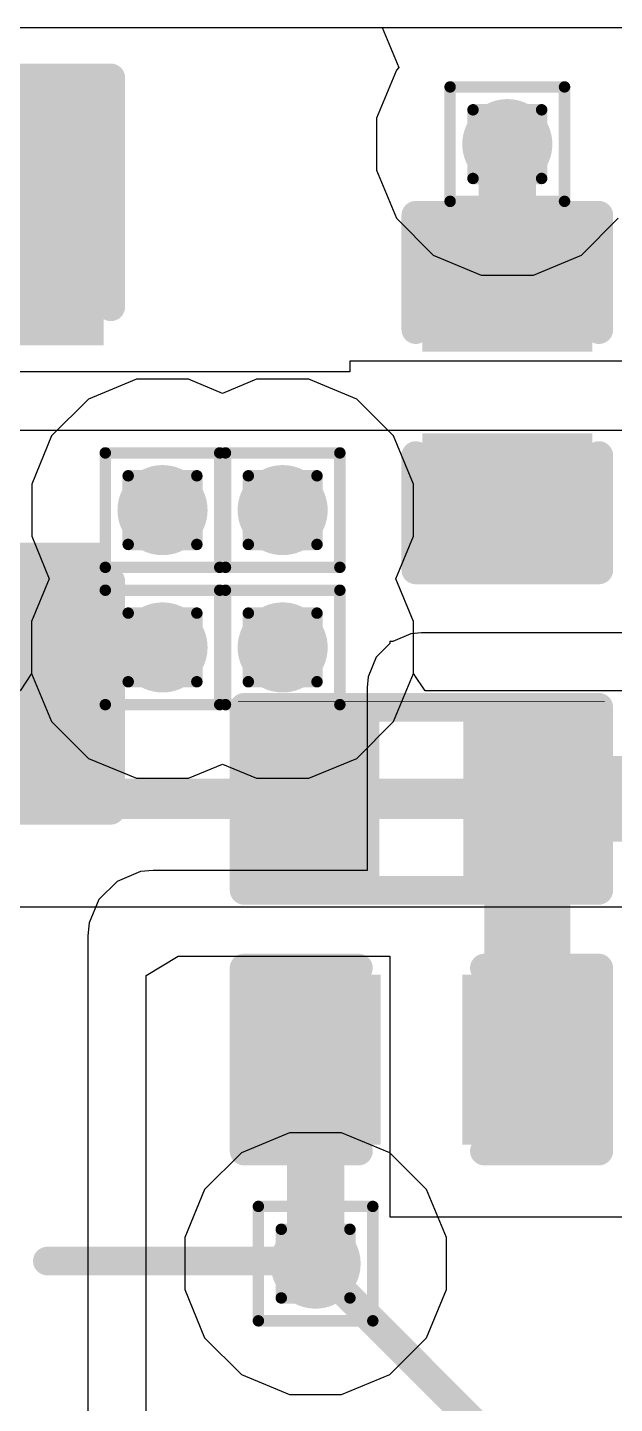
# Model space of a CAD drawing. Header units: inches. Extents: x -18 to 5357, y -8 to 5291.
# Drawn here: x 8.59 to 11.19, y 69.5 to 75.61 of the extents above; entities that cross this region are included whole.
import ezdxf

# ---------------------------------------------------------------- set-up
doc = ezdxf.new("R2010")
doc.units = ezdxf.units.IN
for name, color, linetype in [('Bottom Layer', 5, 'Continuous'), ('Drill Drawing', 1, 'Continuous'), ('Ground', 16, 'Continuous'), ('Power', 76, 'Continuous'), ('Top Layer', 1, 'Continuous'), ('Top Overlay', 2, 'Continuous'), ('Top Paste', 8, 'Continuous'), ('Top Solder', 216, 'Continuous'), ('Via Holes', 16, 'Continuous')]:
    doc.layers.add(name, color=color, linetype=linetype)

# ---------------------------------------------------------------- blocks, each defined once
blk = doc.blocks.new('R___0402_48')
at = {"layer": 'Top Layer'}
for points in [[(-0.6985, -0.3175), (-0.6985, 0.3175), (-0.2413, 0.3175), (-0.2413, -0.3175)], [(0.2413, -0.3175), (0.2413, 0.3175), (0.6985, 0.3175), (0.6985, -0.3175)]]:
    blk.add_hatch(color=1, dxfattribs=at).paths.add_polyline_path(points)
at = {"layer": 'Top Paste'}
for points in [[(-0.6985, -0.3175), (-0.6985, 0.3175), (-0.2413, 0.3175), (-0.2413, -0.3175)], [(0.2413, -0.3175), (0.2413, 0.3175), (0.6985, 0.3175), (0.6985, -0.3175)]]:
    blk.add_hatch(color=8, dxfattribs=at).paths.add_polyline_path(points)
at = {"layer": 'Top Solder'}
for points in [[(-0.7535, -0.3725), (-0.7535, 0.3725), (-0.1863, 0.3725), (-0.1863, -0.3725)], [(0.1863, -0.3725), (0.1863, 0.3725), (0.7535, 0.3725), (0.7535, -0.3725)]]:
    blk.add_hatch(color=216, dxfattribs=at).paths.add_polyline_path(points)
at = {"layer": 'Top Overlay'}
for points in [[(0.7874, 0.4064, 0.127, 0.127, 0), (-0.7874, 0.4064, 0.127, 0.127, 0)], [(-0.7874, 0.4064, 0.127, 0.127, 0), (-0.7874, -0.4064, 0.127, 0.127, 0)], [(0.7874, 0.4064, 0.127, 0.127, 0), (0.7874, -0.4064, 0.127, 0.127, 0)], [(0.7874, -0.4064, 0.127, 0.127, 0), (-0.7874, -0.4064, 0.127, 0.127, 0)], [(0.8128, -0.4318, 0.00323, 0.00323, 0), (-0.8128, -0.4318, 0.00323, 0.00323, 0)]]:
    blk.add_lwpolyline(points, format="xyseb", dxfattribs=at)
for points in [[(-0.8191, 0.4064, 0.0635, 0.0635, 1), (-0.7556, 0.4064, 0.0635, 0.0635, 1)], [(-0.8191, 0.4064, 0.0635, 0.0635, 1), (-0.7556, 0.4064, 0.0635, 0.0635, 1)], [(0.7556, 0.4064, 0.0635, 0.0635, 1), (0.8191, 0.4064, 0.0635, 0.0635, 1)], [(0.7556, 0.4064, 0.0635, 0.0635, 1), (0.8191, 0.4064, 0.0635, 0.0635, 1)], [(-0.8191, -0.4064, 0.0635, 0.0635, 1), (-0.7556, -0.4064, 0.0635, 0.0635, 1)], [(-0.8191, -0.4064, 0.0635, 0.0635, 1), (-0.7556, -0.4064, 0.0635, 0.0635, 1)], [(0.7556, -0.4064, 0.0635, 0.0635, 1), (0.8191, -0.4064, 0.0635, 0.0635, 1)], [(0.7556, -0.4064, 0.0635, 0.0635, 1), (0.8191, -0.4064, 0.0635, 0.0635, 1)], [(-0.8136, -0.4318, 0.00161, 0.00161, 1), (-0.812, -0.4318, 0.00161, 0.00161, 1)], [(0.812, -0.4318, 0.00161, 0.00161, 1), (0.8136, -0.4318, 0.00161, 0.00161, 1)]]:
    blk.add_lwpolyline(points, format="xyseb", close=True, dxfattribs=at)
blk = doc.blocks.new('C___0402_116')
at = {"layer": 'Top Layer'}
for points in [[(-0.6985, -0.3175), (-0.6985, 0.3175), (-0.2413, 0.3175), (-0.2413, -0.3175)], [(0.2413, -0.3175), (0.2413, 0.3175), (0.6985, 0.3175), (0.6985, -0.3175)]]:
    blk.add_hatch(color=1, dxfattribs=at).paths.add_polyline_path(points)
at = {"layer": 'Top Paste'}
for points in [[(-0.6985, -0.3175), (-0.6985, 0.3175), (-0.2413, 0.3175), (-0.2413, -0.3175)], [(0.2413, -0.3175), (0.2413, 0.3175), (0.6985, 0.3175), (0.6985, -0.3175)]]:
    blk.add_hatch(color=8, dxfattribs=at).paths.add_polyline_path(points)
at = {"layer": 'Top Solder'}
for points in [[(-0.7585, -0.3775), (-0.7585, 0.3775), (-0.1813, 0.3775), (-0.1813, -0.3775)], [(0.1813, -0.3775), (0.1813, 0.3775), (0.7585, 0.3775), (0.7585, -0.3775)]]:
    blk.add_hatch(color=216, dxfattribs=at).paths.add_polyline_path(points)
at = {"layer": 'Top Overlay'}
for points in [[(-0.7874, -0.4064, 0.127, 0.127, 0), (-0.7874, 0.4064, 0.127, 0.127, 0)], [(-0.7874, 0.4064, 0.127, 0.127, 0), (-0.2794, 0.4064, 0.127, 0.127, 0)], [(0.2794, 0.4064, 0.127, 0.127, 0), (0.7874, 0.4064, 0.127, 0.127, 0)], [(0.7874, -0.4064, 0.127, 0.127, 0), (0.7874, 0.4064, 0.127, 0.127, 0)], [(-0.7874, -0.4064, 0.127, 0.127, 0), (-0.2794, -0.4064, 0.127, 0.127, 0)], [(0.2794, -0.4064, 0.127, 0.127, 0), (0.7874, -0.4064, 0.127, 0.127, 0)]]:
    blk.add_lwpolyline(points, format="xyseb", dxfattribs=at)
for points in [[(-0.8191, 0.4064, 0.0635, 0.0635, 1), (-0.7556, 0.4064, 0.0635, 0.0635, 1)], [(-0.8191, 0.4064, 0.0635, 0.0635, 1), (-0.7556, 0.4064, 0.0635, 0.0635, 1)], [(-0.3112, 0.4064, 0.0635, 0.0635, 1), (-0.2477, 0.4064, 0.0635, 0.0635, 1)], [(0.2477, 0.4064, 0.0635, 0.0635, 1), (0.3112, 0.4064, 0.0635, 0.0635, 1)], [(0.7556, 0.4064, 0.0635, 0.0635, 1), (0.8191, 0.4064, 0.0635, 0.0635, 1)], [(0.7556, 0.4064, 0.0635, 0.0635, 1), (0.8191, 0.4064, 0.0635, 0.0635, 1)], [(-0.8191, -0.4064, 0.0635, 0.0635, 1), (-0.7556, -0.4064, 0.0635, 0.0635, 1)], [(-0.8191, -0.4064, 0.0635, 0.0635, 1), (-0.7556, -0.4064, 0.0635, 0.0635, 1)], [(-0.3112, -0.4064, 0.0635, 0.0635, 1), (-0.2477, -0.4064, 0.0635, 0.0635, 1)], [(0.2477, -0.4064, 0.0635, 0.0635, 1), (0.3112, -0.4064, 0.0635, 0.0635, 1)], [(0.7556, -0.4064, 0.0635, 0.0635, 1), (0.8191, -0.4064, 0.0635, 0.0635, 1)], [(0.7556, -0.4064, 0.0635, 0.0635, 1), (0.8191, -0.4064, 0.0635, 0.0635, 1)]]:
    blk.add_lwpolyline(points, format="xyseb", close=True, dxfattribs=at)
blk = doc.blocks.new('C___0402_127')
at = {"layer": 'Top Layer'}
for points in [[(-0.6985, -0.3175), (-0.6985, 0.3175), (-0.2413, 0.3175), (-0.2413, -0.3175)], [(0.2413, -0.3175), (0.2413, 0.3175), (0.6985, 0.3175), (0.6985, -0.3175)]]:
    blk.add_hatch(color=1, dxfattribs=at).paths.add_polyline_path(points)
at = {"layer": 'Top Paste'}
for points in [[(-0.6985, -0.3175), (-0.6985, 0.3175), (-0.2413, 0.3175), (-0.2413, -0.3175)], [(0.2413, -0.3175), (0.2413, 0.3175), (0.6985, 0.3175), (0.6985, -0.3175)]]:
    blk.add_hatch(color=8, dxfattribs=at).paths.add_polyline_path(points)
at = {"layer": 'Top Solder'}
for points in [[(-0.7585, -0.3775), (-0.7585, 0.3775), (-0.1813, 0.3775), (-0.1813, -0.3775)], [(0.1813, -0.3775), (0.1813, 0.3775), (0.7585, 0.3775), (0.7585, -0.3775)]]:
    blk.add_hatch(color=216, dxfattribs=at).paths.add_polyline_path(points)
at = {"layer": 'Top Overlay'}
for points in [[(-0.7874, -0.4064, 0.127, 0.127, 0), (-0.7874, 0.4064, 0.127, 0.127, 0)], [(-0.7874, 0.4064, 0.127, 0.127, 0), (-0.2794, 0.4064, 0.127, 0.127, 0)], [(0.7874, 0.4064, 0.127, 0.127, 0), (0.2794, 0.4064, 0.127, 0.127, 0)], [(0.7874, -0.4064, 0.127, 0.127, 0), (0.7874, 0.4064, 0.127, 0.127, 0)], [(-0.2794, -0.4064, 0.127, 0.127, 0), (-0.7874, -0.4064, 0.127, 0.127, 0)], [(0.7874, -0.4064, 0.127, 0.127, 0), (0.2794, -0.4064, 0.127, 0.127, 0)]]:
    blk.add_lwpolyline(points, format="xyseb", dxfattribs=at)
for points in [[(-0.8191, 0.4064, 0.0635, 0.0635, 1), (-0.7556, 0.4064, 0.0635, 0.0635, 1)], [(-0.8191, 0.4064, 0.0635, 0.0635, 1), (-0.7556, 0.4064, 0.0635, 0.0635, 1)], [(-0.3112, 0.4064, 0.0635, 0.0635, 1), (-0.2477, 0.4064, 0.0635, 0.0635, 1)], [(0.2477, 0.4064, 0.0635, 0.0635, 1), (0.3111, 0.4064, 0.0635, 0.0635, 1)], [(0.7556, 0.4064, 0.0635, 0.0635, 1), (0.8191, 0.4064, 0.0635, 0.0635, 1)], [(0.7556, 0.4064, 0.0635, 0.0635, 1), (0.8191, 0.4064, 0.0635, 0.0635, 1)], [(-0.8191, -0.4064, 0.0635, 0.0635, 1), (-0.7556, -0.4064, 0.0635, 0.0635, 1)], [(-0.8191, -0.4064, 0.0635, 0.0635, 1), (-0.7556, -0.4064, 0.0635, 0.0635, 1)], [(-0.3112, -0.4064, 0.0635, 0.0635, 1), (-0.2477, -0.4064, 0.0635, 0.0635, 1)], [(0.2477, -0.4064, 0.0635, 0.0635, 1), (0.3111, -0.4064, 0.0635, 0.0635, 1)], [(0.7556, -0.4064, 0.0635, 0.0635, 1), (0.8191, -0.4064, 0.0635, 0.0635, 1)], [(0.7556, -0.4064, 0.0635, 0.0635, 1), (0.8191, -0.4064, 0.0635, 0.0635, 1)]]:
    blk.add_lwpolyline(points, format="xyseb", close=True, dxfattribs=at)
blk = doc.blocks.new('C___0805_128')
at = {"layer": 'Top Layer'}
for points in [[(-1.524, 0.762), (-0.508, 0.762), (-0.508, -0.762), (-1.524, -0.762)], [(0.508, 0.762), (1.524, 0.762), (1.524, -0.762), (0.508, -0.762)]]:
    blk.add_hatch(color=1, dxfattribs=at).paths.add_polyline_path(points)
at = {"layer": 'Top Paste'}
for points in [[(-1.524, 0.762), (-0.508, 0.762), (-0.508, -0.762), (-1.524, -0.762)], [(0.508, 0.762), (1.524, 0.762), (1.524, -0.762), (0.508, -0.762)]]:
    blk.add_hatch(color=8, dxfattribs=at).paths.add_polyline_path(points)
at = {"layer": 'Top Solder'}
for points in [[(-1.594, 0.832), (-0.438, 0.832), (-0.438, -0.832), (-1.594, -0.832)], [(0.438, 0.832), (1.594, 0.832), (1.594, -0.832), (0.438, -0.832)]]:
    blk.add_hatch(color=216, dxfattribs=at).paths.add_polyline_path(points)
at = {"layer": 'Top Overlay'}
for points in [[(-1.6256, -0.8636, 0.127, 0.127, 0), (-1.6256, 0.8636, 0.127, 0.127, 0)], [(-0.6096, 0.8636, 0.127, 0.127, 0), (-1.6256, 0.8636, 0.127, 0.127, 0)], [(1.6256, 0.8636, 0.127, 0.127, 0), (0.6096, 0.8636, 0.127, 0.127, 0)], [(1.6256, -0.8636, 0.127, 0.127, 0), (1.6256, 0.8636, 0.127, 0.127, 0)], [(-0.6096, -0.8636, 0.127, 0.127, 0), (-1.6256, -0.8636, 0.127, 0.127, 0)], [(1.6256, -0.8636, 0.127, 0.127, 0), (0.6096, -0.8636, 0.127, 0.127, 0)]]:
    blk.add_lwpolyline(points, format="xyseb", dxfattribs=at)
for points in [[(-1.6574, 0.8636, 0.0635, 0.0635, 1), (-1.5939, 0.8636, 0.0635, 0.0635, 1)], [(-1.6574, 0.8636, 0.0635, 0.0635, 1), (-1.5939, 0.8636, 0.0635, 0.0635, 1)], [(-0.6413, 0.8636, 0.0635, 0.0635, 1), (-0.5778, 0.8636, 0.0635, 0.0635, 1)], [(0.5779, 0.8636, 0.0635, 0.0635, 1), (0.6414, 0.8636, 0.0635, 0.0635, 1)], [(1.5938, 0.8636, 0.0635, 0.0635, 1), (1.6574, 0.8636, 0.0635, 0.0635, 1)], [(1.5938, 0.8636, 0.0635, 0.0635, 1), (1.6574, 0.8636, 0.0635, 0.0635, 1)], [(-1.6574, -0.8636, 0.0635, 0.0635, 1), (-1.5939, -0.8636, 0.0635, 0.0635, 1)], [(-1.6574, -0.8636, 0.0635, 0.0635, 1), (-1.5939, -0.8636, 0.0635, 0.0635, 1)], [(-0.6413, -0.8636, 0.0635, 0.0635, 1), (-0.5778, -0.8636, 0.0635, 0.0635, 1)], [(0.5779, -0.8636, 0.0635, 0.0635, 1), (0.6414, -0.8636, 0.0635, 0.0635, 1)], [(1.5938, -0.8636, 0.0635, 0.0635, 1), (1.6574, -0.8636, 0.0635, 0.0635, 1)], [(1.5938, -0.8636, 0.0635, 0.0635, 1), (1.6574, -0.8636, 0.0635, 0.0635, 1)]]:
    blk.add_lwpolyline(points, format="xyseb", close=True, dxfattribs=at)
blk = doc.blocks.new('RVT1E470M0505_129')
at = {"layer": 'Top Overlay'}
for points in [[(-2.6594, 1.7866, 0.127, 0.127, 0), (-1.7951, 2.6492, 0.127, 0.127, 0)], [(-2.6594, 0.6071, 0.127, 0.127, 0), (-2.6594, 1.7866, 0.127, 0.127, 0)]]:
    blk.add_lwpolyline(points, format="xyseb", dxfattribs=at)
for points in [[(-2.6911, 1.7866, 0.0635, 0.0635, 1), (-2.6276, 1.7866, 0.0635, 0.0635, 1)], [(-2.6911, 1.7866, 0.0635, 0.0635, 1), (-2.6276, 1.7866, 0.0635, 0.0635, 1)], [(-2.6911, 0.6071, 0.0635, 0.0635, 1), (-2.6276, 0.6071, 0.0635, 0.0635, 1)]]:
    blk.add_lwpolyline(points, format="xyseb", close=True, dxfattribs=at)

msp = doc.modelspace()

# ---------------------------------------------------------------- hatches: boundary and pattern name
at = {"layer": 'Bottom Layer'}
h = msp.add_hatch(color=5, dxfattribs=at)
edge = h.paths.add_edge_path()
edge.add_arc((10.7157, 75.0939), 0.2, 0, 360)
h = msp.add_hatch(color=5, dxfattribs=at)
edge = h.paths.add_edge_path()
edge.add_arc((9.1849, 73.4691), 0.2, 0, 360)
h = msp.add_hatch(color=5, dxfattribs=at)
edge = h.paths.add_edge_path()
edge.add_arc((9.7183, 73.4691), 0.2, 0, 360)
h = msp.add_hatch(color=5, dxfattribs=at)
edge = h.paths.add_edge_path()
edge.add_arc((9.1849, 72.8595), 0.2, 0, 360)
h = msp.add_hatch(color=5, dxfattribs=at)
edge = h.paths.add_edge_path()
edge.add_arc((9.7183, 72.8595), 0.2, 0, 360)
h = msp.add_hatch(color=5, dxfattribs=at)
edge = h.paths.add_edge_path()
edge.add_arc((9.8645, 70.1239), 0.2, 0, 360)
at = {"layer": 'Ground'}
h = msp.add_hatch(color=16, dxfattribs=at)
edge = h.paths.add_edge_path()
edge.add_arc((10.7157, 75.0939), 0.2, 0, 360)
h = msp.add_hatch(color=16, dxfattribs=at)
edge = h.paths.add_edge_path()
edge.add_arc((9.1849, 73.4691), 0.2, 0, 360)
h = msp.add_hatch(color=16, dxfattribs=at)
edge = h.paths.add_edge_path()
edge.add_arc((9.7183, 73.4691), 0.2, 0, 360)
h = msp.add_hatch(color=16, dxfattribs=at)
edge = h.paths.add_edge_path()
edge.add_arc((9.1849, 72.8595), 0.2, 0, 360)
h = msp.add_hatch(color=16, dxfattribs=at)
edge = h.paths.add_edge_path()
edge.add_arc((9.7183, 72.8595), 0.2, 0, 360)
h = msp.add_hatch(color=16, dxfattribs=at)
edge = h.paths.add_edge_path()
edge.add_arc((9.8645, 70.1239), 0.2, 0, 360)
at = {"layer": 'Power'}
h = msp.add_hatch(color=76, dxfattribs=at)
edge = h.paths.add_edge_path()
edge.add_arc((10.7157, 75.0939), 0.2, 0, 360)
h = msp.add_hatch(color=76, dxfattribs=at)
edge = h.paths.add_edge_path()
edge.add_arc((9.1849, 73.4691), 0.2, 0, 360)
h = msp.add_hatch(color=76, dxfattribs=at)
edge = h.paths.add_edge_path()
edge.add_arc((9.7183, 73.4691), 0.2, 0, 360)
h = msp.add_hatch(color=76, dxfattribs=at)
edge = h.paths.add_edge_path()
edge.add_arc((9.1849, 72.8595), 0.2, 0, 360)
h = msp.add_hatch(color=76, dxfattribs=at)
edge = h.paths.add_edge_path()
edge.add_arc((9.7183, 72.8595), 0.2, 0, 360)
h = msp.add_hatch(color=76, dxfattribs=at)
edge = h.paths.add_edge_path()
edge.add_arc((9.8645, 70.1239), 0.2, 0, 360)
at = {"layer": 'Top Layer'}
h = msp.add_hatch(color=1, dxfattribs=at)
edge = h.paths.add_edge_path()
edge.add_arc((10.7157, 75.0939), 0.2, 0, 360)
h = msp.add_hatch(color=1, dxfattribs=at)
edge = h.paths.add_edge_path()
edge.add_arc((9.1849, 73.4691), 0.2, 0, 360)
h = msp.add_hatch(color=1, dxfattribs=at)
edge = h.paths.add_edge_path()
edge.add_arc((9.7183, 73.4691), 0.2, 0, 360)
h = msp.add_hatch(color=1, dxfattribs=at)
edge = h.paths.add_edge_path()
edge.add_arc((9.1849, 72.8595), 0.2, 0, 360)
h = msp.add_hatch(color=1, dxfattribs=at)
edge = h.paths.add_edge_path()
edge.add_arc((9.7183, 72.8595), 0.2, 0, 360)
h = msp.add_hatch(color=1, dxfattribs=at)
edge = h.paths.add_edge_path()
edge.add_arc((9.8645, 70.1239), 0.2, 0, 360)
at = {"layer": 'Via Holes'}
h = msp.add_hatch(color=7, dxfattribs=at)
edge = h.paths.add_edge_path()
edge.add_arc((10.7157, 75.0939), 0.1, 0, 360)
h = msp.add_hatch(color=7, dxfattribs=at)
edge = h.paths.add_edge_path()
edge.add_arc((9.1849, 73.4691), 0.1, 0, 360)
h = msp.add_hatch(color=7, dxfattribs=at)
edge = h.paths.add_edge_path()
edge.add_arc((9.7183, 73.4691), 0.1, 0, 360)
h = msp.add_hatch(color=7, dxfattribs=at)
edge = h.paths.add_edge_path()
edge.add_arc((9.1849, 72.8595), 0.1, 0, 360)
h = msp.add_hatch(color=7, dxfattribs=at)
edge = h.paths.add_edge_path()
edge.add_arc((9.7183, 72.8595), 0.1, 0, 360)
h = msp.add_hatch(color=7, dxfattribs=at)
edge = h.paths.add_edge_path()
edge.add_arc((9.8645, 70.1239), 0.1, 0, 360)

# ---------------------------------------------------------------- linework, layer by layer
at = {"layer": 'Bottom Layer'}
for p, q in [((-1.6718, 75.6116), (43.672, 75.6116)), ((9.0694, 74.0501), (8.8558, 73.9616)), ((9.3005, 74.0501), (9.0694, 74.0501)), ((9.4516, 73.9875), (9.3005, 74.0501)), ((9.6028, 74.0501), (9.4516, 73.9875)), ((9.8339, 74.0501), (9.6028, 74.0501)), ((10.0475, 73.9616), (9.8339, 74.0501)), ((8.8558, 73.9616), (8.6924, 73.7982)), ((10.2109, 73.7982), (10.0475, 73.9616)), ((8.6924, 73.7982), (8.604, 73.5846)), ((10.2993, 73.5846), (10.2109, 73.7982)), ((8.604, 73.5846), (8.604, 73.3535)), ((10.2993, 73.3535), (10.2993, 73.5846)), ((8.604, 73.3535), (8.6823, 73.1643)), ((10.221, 73.1643), (10.2993, 73.3535)), ((8.6823, 73.1643), (8.6039, 72.975)), ((10.2993, 72.975), (10.221, 73.1643)), ((8.6039, 72.975), (8.6039, 72.7439)), ((10.2993, 72.7439), (10.2993, 72.975)), ((8.6039, 72.7439), (8.5522, 72.6665)), ((10.3511, 72.6665), (10.2993, 72.7439)), ((13.221, 72.6665), (10.3511, 72.6665)), ((5.4867, 71.7083), (13.221, 71.7083))]:
    msp.add_line(p, q, dxfattribs=at)
msp.add_lwpolyline([(5.1441, 72.1874, 0.1778, 0.1778, 0), (13.5636, 72.1874, 0.1778, 0.1778, 0)], format="xyseb", dxfattribs=at)
at = {"layer": 'Drill Drawing'}
for points in [[(10.4617, 75.3479, 0.0508, 0.0508, 0), (10.9697, 75.3479, 0.0508, 0.0508, 0)], [(10.4617, 74.8399, 0.0508, 0.0508, 0), (10.4617, 75.3479, 0.0508, 0.0508, 0)], [(10.9697, 74.8399, 0.0508, 0.0508, 0), (10.9697, 75.3479, 0.0508, 0.0508, 0)], [(10.5633, 75.2463, 0.0508, 0.0508, 0), (10.8681, 75.2463, 0.0508, 0.0508, 0)], [(10.5633, 74.9415, 0.0508, 0.0508, 0), (10.5633, 75.2463, 0.0508, 0.0508, 0)], [(10.8681, 74.9415, 0.0508, 0.0508, 0), (10.8681, 75.2463, 0.0508, 0.0508, 0)], [(10.5633, 74.9415, 0.0508, 0.0508, 0), (10.8681, 74.9415, 0.0508, 0.0508, 0)], [(10.4617, 74.8399, 0.0508, 0.0508, 0), (10.9697, 74.8399, 0.0508, 0.0508, 0)], [(8.9309, 73.7231, 0.0508, 0.0508, 0), (9.4389, 73.7231, 0.0508, 0.0508, 0)], [(8.9309, 73.2151, 0.0508, 0.0508, 0), (8.9309, 73.7231, 0.0508, 0.0508, 0)], [(9.4389, 73.2151, 0.0508, 0.0508, 0), (9.4389, 73.7231, 0.0508, 0.0508, 0)], [(9.4643, 73.7231, 0.0508, 0.0508, 0), (9.9723, 73.7231, 0.0508, 0.0508, 0)], [(9.4643, 73.2151, 0.0508, 0.0508, 0), (9.4643, 73.7231, 0.0508, 0.0508, 0)], [(9.9723, 73.2151, 0.0508, 0.0508, 0), (9.9723, 73.7231, 0.0508, 0.0508, 0)], [(9.0325, 73.6215, 0.0508, 0.0508, 0), (9.3373, 73.6215, 0.0508, 0.0508, 0)], [(9.0325, 73.3167, 0.0508, 0.0508, 0), (9.0325, 73.6215, 0.0508, 0.0508, 0)], [(9.3373, 73.3167, 0.0508, 0.0508, 0), (9.3373, 73.6215, 0.0508, 0.0508, 0)], [(9.5659, 73.6215, 0.0508, 0.0508, 0), (9.8707, 73.6215, 0.0508, 0.0508, 0)], [(9.5659, 73.3167, 0.0508, 0.0508, 0), (9.5659, 73.6215, 0.0508, 0.0508, 0)], [(9.8707, 73.3167, 0.0508, 0.0508, 0), (9.8707, 73.6215, 0.0508, 0.0508, 0)], [(9.0325, 73.3167, 0.0508, 0.0508, 0), (9.3373, 73.3167, 0.0508, 0.0508, 0)], [(9.5659, 73.3167, 0.0508, 0.0508, 0), (9.8707, 73.3167, 0.0508, 0.0508, 0)], [(8.9309, 73.2151, 0.0508, 0.0508, 0), (9.4389, 73.2151, 0.0508, 0.0508, 0)], [(9.4643, 73.2151, 0.0508, 0.0508, 0), (9.9723, 73.2151, 0.0508, 0.0508, 0)], [(8.9309, 73.1135, 0.0508, 0.0508, 0), (9.4389, 73.1135, 0.0508, 0.0508, 0)], [(8.9309, 72.6055, 0.0508, 0.0508, 0), (8.9309, 73.1135, 0.0508, 0.0508, 0)], [(9.4389, 72.6055, 0.0508, 0.0508, 0), (9.4389, 73.1135, 0.0508, 0.0508, 0)], [(9.4643, 73.1135, 0.0508, 0.0508, 0), (9.9723, 73.1135, 0.0508, 0.0508, 0)], [(9.4643, 72.6055, 0.0508, 0.0508, 0), (9.4643, 73.1135, 0.0508, 0.0508, 0)], [(9.9723, 72.6055, 0.0508, 0.0508, 0), (9.9723, 73.1135, 0.0508, 0.0508, 0)], [(9.0325, 73.0119, 0.0508, 0.0508, 0), (9.3373, 73.0119, 0.0508, 0.0508, 0)], [(9.0325, 72.7071, 0.0508, 0.0508, 0), (9.0325, 73.0119, 0.0508, 0.0508, 0)], [(9.3373, 72.7071, 0.0508, 0.0508, 0), (9.3373, 73.0119, 0.0508, 0.0508, 0)], [(9.5659, 73.0119, 0.0508, 0.0508, 0), (9.8707, 73.0119, 0.0508, 0.0508, 0)], [(9.5659, 72.7071, 0.0508, 0.0508, 0), (9.5659, 73.0119, 0.0508, 0.0508, 0)], [(9.8707, 72.7071, 0.0508, 0.0508, 0), (9.8707, 73.0119, 0.0508, 0.0508, 0)], [(9.0325, 72.7071, 0.0508, 0.0508, 0), (9.3373, 72.7071, 0.0508, 0.0508, 0)], [(9.5659, 72.7071, 0.0508, 0.0508, 0), (9.8707, 72.7071, 0.0508, 0.0508, 0)], [(8.9309, 72.6055, 0.0508, 0.0508, 0), (9.4389, 72.6055, 0.0508, 0.0508, 0)], [(9.4643, 72.6055, 0.0508, 0.0508, 0), (9.9723, 72.6055, 0.0508, 0.0508, 0)], [(9.6105, 70.3779, 0.0508, 0.0508, 0), (10.1185, 70.3779, 0.0508, 0.0508, 0)], [(9.6105, 69.8699, 0.0508, 0.0508, 0), (9.6105, 70.3779, 0.0508, 0.0508, 0)], [(10.1185, 69.8699, 0.0508, 0.0508, 0), (10.1185, 70.3779, 0.0508, 0.0508, 0)], [(9.7121, 70.2763, 0.0508, 0.0508, 0), (10.0169, 70.2763, 0.0508, 0.0508, 0)], [(9.7121, 69.9715, 0.0508, 0.0508, 0), (9.7121, 70.2763, 0.0508, 0.0508, 0)], [(10.0169, 69.9715, 0.0508, 0.0508, 0), (10.0169, 70.2763, 0.0508, 0.0508, 0)], [(9.7121, 69.9715, 0.0508, 0.0508, 0), (10.0169, 69.9715, 0.0508, 0.0508, 0)], [(9.6105, 69.8699, 0.0508, 0.0508, 0), (10.1185, 69.8699, 0.0508, 0.0508, 0)]]:
    msp.add_lwpolyline(points, format="xyseb", dxfattribs=at)
for points in [[(10.449, 75.3479, 0.0254, 0.0254, 1), (10.4744, 75.3479, 0.0254, 0.0254, 1)], [(10.449, 75.3479, 0.0254, 0.0254, 1), (10.4744, 75.3479, 0.0254, 0.0254, 1)], [(10.957, 75.3479, 0.0254, 0.0254, 1), (10.9824, 75.3479, 0.0254, 0.0254, 1)], [(10.957, 75.3479, 0.0254, 0.0254, 1), (10.9824, 75.3479, 0.0254, 0.0254, 1)], [(10.5506, 75.2463, 0.0254, 0.0254, 1), (10.576, 75.2463, 0.0254, 0.0254, 1)], [(10.5506, 75.2463, 0.0254, 0.0254, 1), (10.576, 75.2463, 0.0254, 0.0254, 1)], [(10.8554, 75.2463, 0.0254, 0.0254, 1), (10.8808, 75.2463, 0.0254, 0.0254, 1)], [(10.8554, 75.2463, 0.0254, 0.0254, 1), (10.8808, 75.2463, 0.0254, 0.0254, 1)], [(10.5506, 74.9415, 0.0254, 0.0254, 1), (10.576, 74.9415, 0.0254, 0.0254, 1)], [(10.5506, 74.9415, 0.0254, 0.0254, 1), (10.576, 74.9415, 0.0254, 0.0254, 1)], [(10.8554, 74.9415, 0.0254, 0.0254, 1), (10.8808, 74.9415, 0.0254, 0.0254, 1)], [(10.8554, 74.9415, 0.0254, 0.0254, 1), (10.8808, 74.9415, 0.0254, 0.0254, 1)], [(10.449, 74.8399, 0.0254, 0.0254, 1), (10.4744, 74.8399, 0.0254, 0.0254, 1)], [(10.449, 74.8399, 0.0254, 0.0254, 1), (10.4744, 74.8399, 0.0254, 0.0254, 1)], [(10.957, 74.8399, 0.0254, 0.0254, 1), (10.9824, 74.8399, 0.0254, 0.0254, 1)], [(10.957, 74.8399, 0.0254, 0.0254, 1), (10.9824, 74.8399, 0.0254, 0.0254, 1)], [(8.9182, 73.7231, 0.0254, 0.0254, 1), (8.9436, 73.7231, 0.0254, 0.0254, 1)], [(8.9182, 73.7231, 0.0254, 0.0254, 1), (8.9436, 73.7231, 0.0254, 0.0254, 1)], [(9.4262, 73.7231, 0.0254, 0.0254, 1), (9.4516, 73.7231, 0.0254, 0.0254, 1)], [(9.4262, 73.7231, 0.0254, 0.0254, 1), (9.4516, 73.7231, 0.0254, 0.0254, 1)], [(9.4516, 73.7231, 0.0254, 0.0254, 1), (9.477, 73.7231, 0.0254, 0.0254, 1)], [(9.4516, 73.7231, 0.0254, 0.0254, 1), (9.477, 73.7231, 0.0254, 0.0254, 1)], [(9.9596, 73.7231, 0.0254, 0.0254, 1), (9.985, 73.7231, 0.0254, 0.0254, 1)], [(9.9596, 73.7231, 0.0254, 0.0254, 1), (9.985, 73.7231, 0.0254, 0.0254, 1)], [(9.0198, 73.6215, 0.0254, 0.0254, 1), (9.0452, 73.6215, 0.0254, 0.0254, 1)], [(9.0198, 73.6215, 0.0254, 0.0254, 1), (9.0452, 73.6215, 0.0254, 0.0254, 1)], [(9.3246, 73.6215, 0.0254, 0.0254, 1), (9.35, 73.6215, 0.0254, 0.0254, 1)], [(9.3246, 73.6215, 0.0254, 0.0254, 1), (9.35, 73.6215, 0.0254, 0.0254, 1)], [(9.5532, 73.6215, 0.0254, 0.0254, 1), (9.5786, 73.6215, 0.0254, 0.0254, 1)], [(9.5532, 73.6215, 0.0254, 0.0254, 1), (9.5786, 73.6215, 0.0254, 0.0254, 1)], [(9.858, 73.6215, 0.0254, 0.0254, 1), (9.8834, 73.6215, 0.0254, 0.0254, 1)], [(9.858, 73.6215, 0.0254, 0.0254, 1), (9.8834, 73.6215, 0.0254, 0.0254, 1)], [(9.0198, 73.3167, 0.0254, 0.0254, 1), (9.0452, 73.3167, 0.0254, 0.0254, 1)], [(9.0198, 73.3167, 0.0254, 0.0254, 1), (9.0452, 73.3167, 0.0254, 0.0254, 1)], [(9.3246, 73.3167, 0.0254, 0.0254, 1), (9.35, 73.3167, 0.0254, 0.0254, 1)], [(9.3246, 73.3167, 0.0254, 0.0254, 1), (9.35, 73.3167, 0.0254, 0.0254, 1)], [(9.5532, 73.3167, 0.0254, 0.0254, 1), (9.5786, 73.3167, 0.0254, 0.0254, 1)], [(9.5532, 73.3167, 0.0254, 0.0254, 1), (9.5786, 73.3167, 0.0254, 0.0254, 1)], [(9.858, 73.3167, 0.0254, 0.0254, 1), (9.8834, 73.3167, 0.0254, 0.0254, 1)], [(9.858, 73.3167, 0.0254, 0.0254, 1), (9.8834, 73.3167, 0.0254, 0.0254, 1)], [(8.9182, 73.2151, 0.0254, 0.0254, 1), (8.9436, 73.2151, 0.0254, 0.0254, 1)], [(8.9182, 73.2151, 0.0254, 0.0254, 1), (8.9436, 73.2151, 0.0254, 0.0254, 1)], [(9.4262, 73.2151, 0.0254, 0.0254, 1), (9.4516, 73.2151, 0.0254, 0.0254, 1)], [(9.4262, 73.2151, 0.0254, 0.0254, 1), (9.4516, 73.2151, 0.0254, 0.0254, 1)], [(9.4516, 73.2151, 0.0254, 0.0254, 1), (9.477, 73.2151, 0.0254, 0.0254, 1)], [(9.4516, 73.2151, 0.0254, 0.0254, 1), (9.477, 73.2151, 0.0254, 0.0254, 1)], [(9.9596, 73.2151, 0.0254, 0.0254, 1), (9.985, 73.2151, 0.0254, 0.0254, 1)], [(9.9596, 73.2151, 0.0254, 0.0254, 1), (9.985, 73.2151, 0.0254, 0.0254, 1)], [(8.9182, 73.1135, 0.0254, 0.0254, 1), (8.9436, 73.1135, 0.0254, 0.0254, 1)], [(8.9182, 73.1135, 0.0254, 0.0254, 1), (8.9436, 73.1135, 0.0254, 0.0254, 1)], [(9.4262, 73.1135, 0.0254, 0.0254, 1), (9.4516, 73.1135, 0.0254, 0.0254, 1)], [(9.4262, 73.1135, 0.0254, 0.0254, 1), (9.4516, 73.1135, 0.0254, 0.0254, 1)], [(9.4516, 73.1135, 0.0254, 0.0254, 1), (9.477, 73.1135, 0.0254, 0.0254, 1)], [(9.4516, 73.1135, 0.0254, 0.0254, 1), (9.477, 73.1135, 0.0254, 0.0254, 1)], [(9.9596, 73.1135, 0.0254, 0.0254, 1), (9.985, 73.1135, 0.0254, 0.0254, 1)], [(9.9596, 73.1135, 0.0254, 0.0254, 1), (9.985, 73.1135, 0.0254, 0.0254, 1)], [(9.0198, 73.0119, 0.0254, 0.0254, 1), (9.0452, 73.0119, 0.0254, 0.0254, 1)], [(9.0198, 73.0119, 0.0254, 0.0254, 1), (9.0452, 73.0119, 0.0254, 0.0254, 1)], [(9.3246, 73.0119, 0.0254, 0.0254, 1), (9.35, 73.0119, 0.0254, 0.0254, 1)], [(9.3246, 73.0119, 0.0254, 0.0254, 1), (9.35, 73.0119, 0.0254, 0.0254, 1)], [(9.5532, 73.0119, 0.0254, 0.0254, 1), (9.5786, 73.0119, 0.0254, 0.0254, 1)], [(9.5532, 73.0119, 0.0254, 0.0254, 1), (9.5786, 73.0119, 0.0254, 0.0254, 1)], [(9.858, 73.0119, 0.0254, 0.0254, 1), (9.8834, 73.0119, 0.0254, 0.0254, 1)], [(9.858, 73.0119, 0.0254, 0.0254, 1), (9.8834, 73.0119, 0.0254, 0.0254, 1)], [(9.0198, 72.7071, 0.0254, 0.0254, 1), (9.0452, 72.7071, 0.0254, 0.0254, 1)], [(9.0198, 72.7071, 0.0254, 0.0254, 1), (9.0452, 72.7071, 0.0254, 0.0254, 1)], [(9.3246, 72.7071, 0.0254, 0.0254, 1), (9.35, 72.7071, 0.0254, 0.0254, 1)], [(9.3246, 72.7071, 0.0254, 0.0254, 1), (9.35, 72.7071, 0.0254, 0.0254, 1)], [(9.5532, 72.7071, 0.0254, 0.0254, 1), (9.5786, 72.7071, 0.0254, 0.0254, 1)], [(9.5532, 72.7071, 0.0254, 0.0254, 1), (9.5786, 72.7071, 0.0254, 0.0254, 1)], [(9.858, 72.7071, 0.0254, 0.0254, 1), (9.8834, 72.7071, 0.0254, 0.0254, 1)], [(9.858, 72.7071, 0.0254, 0.0254, 1), (9.8834, 72.7071, 0.0254, 0.0254, 1)], [(8.9182, 72.6055, 0.0254, 0.0254, 1), (8.9436, 72.6055, 0.0254, 0.0254, 1)], [(8.9182, 72.6055, 0.0254, 0.0254, 1), (8.9436, 72.6055, 0.0254, 0.0254, 1)], [(9.4262, 72.6055, 0.0254, 0.0254, 1), (9.4516, 72.6055, 0.0254, 0.0254, 1)], [(9.4262, 72.6055, 0.0254, 0.0254, 1), (9.4516, 72.6055, 0.0254, 0.0254, 1)], [(9.4516, 72.6055, 0.0254, 0.0254, 1), (9.477, 72.6055, 0.0254, 0.0254, 1)], [(9.4516, 72.6055, 0.0254, 0.0254, 1), (9.477, 72.6055, 0.0254, 0.0254, 1)], [(9.9596, 72.6055, 0.0254, 0.0254, 1), (9.985, 72.6055, 0.0254, 0.0254, 1)], [(9.9596, 72.6055, 0.0254, 0.0254, 1), (9.985, 72.6055, 0.0254, 0.0254, 1)], [(9.5978, 70.3779, 0.0254, 0.0254, 1), (9.6232, 70.3779, 0.0254, 0.0254, 1)], [(9.5978, 70.3779, 0.0254, 0.0254, 1), (9.6232, 70.3779, 0.0254, 0.0254, 1)], [(10.1058, 70.3779, 0.0254, 0.0254, 1), (10.1312, 70.3779, 0.0254, 0.0254, 1)], [(10.1058, 70.3779, 0.0254, 0.0254, 1), (10.1312, 70.3779, 0.0254, 0.0254, 1)], [(9.6994, 70.2763, 0.0254, 0.0254, 1), (9.7248, 70.2763, 0.0254, 0.0254, 1)], [(9.6994, 70.2763, 0.0254, 0.0254, 1), (9.7248, 70.2763, 0.0254, 0.0254, 1)], [(10.0042, 70.2763, 0.0254, 0.0254, 1), (10.0296, 70.2763, 0.0254, 0.0254, 1)], [(10.0042, 70.2763, 0.0254, 0.0254, 1), (10.0296, 70.2763, 0.0254, 0.0254, 1)], [(9.6994, 69.9715, 0.0254, 0.0254, 1), (9.7248, 69.9715, 0.0254, 0.0254, 1)], [(9.6994, 69.9715, 0.0254, 0.0254, 1), (9.7248, 69.9715, 0.0254, 0.0254, 1)], [(10.0042, 69.9715, 0.0254, 0.0254, 1), (10.0296, 69.9715, 0.0254, 0.0254, 1)], [(10.0042, 69.9715, 0.0254, 0.0254, 1), (10.0296, 69.9715, 0.0254, 0.0254, 1)], [(9.5978, 69.8699, 0.0254, 0.0254, 1), (9.6232, 69.8699, 0.0254, 0.0254, 1)], [(9.5978, 69.8699, 0.0254, 0.0254, 1), (9.6232, 69.8699, 0.0254, 0.0254, 1)], [(10.1058, 69.8699, 0.0254, 0.0254, 1), (10.1312, 69.8699, 0.0254, 0.0254, 1)], [(10.1058, 69.8699, 0.0254, 0.0254, 1), (10.1312, 69.8699, 0.0254, 0.0254, 1)]]:
    msp.add_lwpolyline(points, format="xyseb", close=True, dxfattribs=at)
at = {"layer": 'Ground'}
for p, q in [((-1.6718, 75.6116), (43.672, 75.6116)), ((9.0694, 74.0501), (8.8558, 73.9616)), ((9.3005, 74.0501), (9.0694, 74.0501)), ((9.4516, 73.9875), (9.3005, 74.0501)), ((9.6028, 74.0501), (9.4516, 73.9875)), ((9.8339, 74.0501), (9.6028, 74.0501)), ((10.0475, 73.9616), (9.8339, 74.0501)), ((8.8558, 73.9616), (8.6924, 73.7982)), ((10.2109, 73.7982), (10.0475, 73.9616)), ((8.6924, 73.7982), (8.604, 73.5846)), ((10.2993, 73.5846), (10.2109, 73.7982)), ((8.604, 73.5846), (8.604, 73.3535)), ((10.2993, 73.3535), (10.2993, 73.5846)), ((8.604, 73.3535), (8.6823, 73.1643)), ((10.221, 73.1643), (10.2993, 73.3535)), ((8.6823, 73.1643), (8.6039, 72.975)), ((10.2993, 72.975), (10.221, 73.1643)), ((8.6039, 72.975), (8.6039, 72.7439)), ((10.2993, 72.7439), (10.2993, 72.975)), ((8.6039, 72.7439), (8.6924, 72.5304)), ((10.2109, 72.5304), (10.2993, 72.7439)), ((8.6924, 72.5304), (8.8558, 72.3669)), ((10.0475, 72.3669), (10.2109, 72.5304)), ((8.8558, 72.3669), (9.0694, 72.2785)), ((9.3005, 72.2785), (9.4516, 72.3411)), ((9.4516, 72.3411), (9.6028, 72.2785)), ((9.8339, 72.2785), (10.0475, 72.3669)), ((9.0694, 72.2785), (9.3005, 72.2785)), ((9.6028, 72.2785), (9.8339, 72.2785))]:
    msp.add_line(p, q, dxfattribs=at)
at = {"layer": 'Power'}
for p, q in [((4.0091, 75.6116), (10.1603, 75.6116)), ((10.1603, 75.6116), (10.234, 75.4338)), ((10.2231, 75.423), (10.1347, 75.2095)), ((10.234, 75.4338), (10.2231, 75.423)), ((10.1347, 75.2095), (10.1347, 74.9783)), ((10.1347, 74.9783), (10.2231, 74.7648)), ((10.2231, 74.7648), (10.3866, 74.6013)), ((11.0448, 74.6013), (11.2082, 74.7648)), ((10.3866, 74.6013), (10.6001, 74.5129)), ((10.8312, 74.5129), (11.0448, 74.6013)), ((10.6001, 74.5129), (10.8312, 74.5129)), ((9.749, 70.7049), (9.5354, 70.6164)), ((9.9801, 70.7049), (9.749, 70.7049)), ((10.1936, 70.6164), (9.9801, 70.7049)), ((9.5354, 70.6164), (9.372, 70.453)), ((10.3571, 70.453), (10.1936, 70.6164)), ((9.372, 70.453), (9.2835, 70.2395)), ((10.4455, 70.2395), (10.3571, 70.453)), ((9.2835, 70.2395), (9.2835, 70.0083)), ((10.4455, 70.0083), (10.4455, 70.2395)), ((9.2835, 70.0083), (9.372, 69.7948)), ((10.3571, 69.7948), (10.4455, 70.0083)), ((9.372, 69.7948), (9.5354, 69.6313)), ((10.1936, 69.6313), (10.3571, 69.7948)), ((9.5354, 69.6313), (9.749, 69.5429)), ((9.9801, 69.5429), (10.1936, 69.6313)), ((9.749, 69.5429), (9.9801, 69.5429))]:
    msp.add_line(p, q, dxfattribs=at)
at = {"layer": 'Top Layer'}
for p, q in [((-1.6718, 75.6116), (43.672, 75.6116)), ((11.2705, 74.1305), (10.0172, 74.1305)), ((10.0172, 74.1305), (10.0172, 74.0829)), ((10.0172, 74.0829), (7.6732, 74.0829)), ((7.6732, 73.8239), (11.2705, 73.8239)), ((10.1947, 72.8774), (10.1338, 72.8165)), ((10.207, 72.8859), (10.1947, 72.8859)), ((10.1947, 72.8859), (10.1947, 72.8774)), ((10.2875, 72.9192), (10.207, 72.8859)), ((10.3347, 72.9239), (10.2875, 72.9192)), ((11.2705, 72.9239), (10.3347, 72.9239)), ((10.1338, 72.8165), (10.0978, 72.7295)), ((10.0978, 72.7295), (10.0931, 72.6823)), ((10.0931, 72.6823), (10.0931, 71.8699)), ((9.0874, 71.8643), (8.9828, 71.821)), ((9.144, 71.8699), (9.0874, 71.8643)), ((10.0931, 71.8699), (9.144, 71.8699)), ((8.9828, 71.821), (8.9028, 71.7409)), ((8.9028, 71.7409), (8.8594, 71.6363)), ((8.8594, 71.6363), (8.8539, 71.5797)), ((8.8539, 71.5797), (8.8539, 69.1139)), ((9.1128, 71.4027), (9.2549, 71.4889)), ((9.2549, 71.4889), (10.1946, 71.4889)), ((10.1946, 71.4889), (10.1946, 70.3314)), ((9.1128, 69.1139), (9.1128, 71.4027)), ((10.1946, 70.3314), (11.2705, 70.3314))]:
    msp.add_line(p, q, dxfattribs=at)
for points in [[(10.7157, 74.4607, 0.254, 0.254, 0), (10.7157, 75.0939, 0.254, 0.254, 0)], [(10.8043, 72.1874, 0.381, 0.381, 0), (12.318, 72.1874, 0.381, 0.381, 0)], [(10.8043, 71.0299, 0.381, 0.381, 0), (10.8043, 72.1874, 0.381, 0.381, 0)], [(10.8042, 71.0299, 0.381, 0.381, 0), (10.8043, 71.0299, 0.381, 0.381, 0)], [(9.8644, 70.1239, 0.254, 0.254, 0), (9.8644, 71.0299, 0.254, 0.254, 0)], [(9.8644, 70.1239, 0.254, 0.254, 0), (9.8645, 70.1239, 0.254, 0.254, 0)]]:
    msp.add_lwpolyline(points, format="xyseb", dxfattribs=at)
for points in [[(10.6522, 75.0939, 0.127, 0.127, 1), (10.7792, 75.0939, 0.127, 0.127, 1)], [(10.6522, 74.4607, 0.127, 0.127, 1), (10.7792, 74.4607, 0.127, 0.127, 1)], [(10.7091, 72.1874, 0.1905, 0.1905, 1), (10.8996, 72.1874, 0.1905, 0.1905, 1)], [(10.7091, 72.1874, 0.1905, 0.1905, 1), (10.8996, 72.1874, 0.1905, 0.1905, 1)], [(10.7089, 71.0299, 0.1905, 0.1905, 1), (10.8994, 71.0299, 0.1905, 0.1905, 1)], [(10.7091, 71.0299, 0.1905, 0.1905, 1), (10.8996, 71.0299, 0.1905, 0.1905, 1)], [(10.7091, 71.0299, 0.1905, 0.1905, 1), (10.8996, 71.0299, 0.1905, 0.1905, 1)], [(9.8009, 71.0299, 0.127, 0.127, 1), (9.9279, 71.0299, 0.127, 0.127, 1)], [(9.8009, 70.1239, 0.127, 0.127, 1), (9.9279, 70.1239, 0.127, 0.127, 1)], [(9.8009, 70.1239, 0.127, 0.127, 1), (9.9279, 70.1239, 0.127, 0.127, 1)], [(9.801, 70.1239, 0.127, 0.127, 1), (9.928, 70.1239, 0.127, 0.127, 1)]]:
    msp.add_lwpolyline(points, format="xyseb", close=True, dxfattribs=at)

# ---------------------------------------------------------------- block references
for name, p, rotation in [('C___0805_128', (8.0919, 73.7622), 270), ('C___0402_127', (10.7157, 73.9908), 270), ('R___0402_48', (10.3344, 72.1874), 180), ('RVT1E470M0505_129', (8.0665, 67.476), 270)]:
    msp.add_blockref(name, p, dxfattribs=dict(rotation=rotation))
msp.add_blockref('C___0402_116', (10.3343, 71.0299))

doc.saveas('drawing.dxf')
